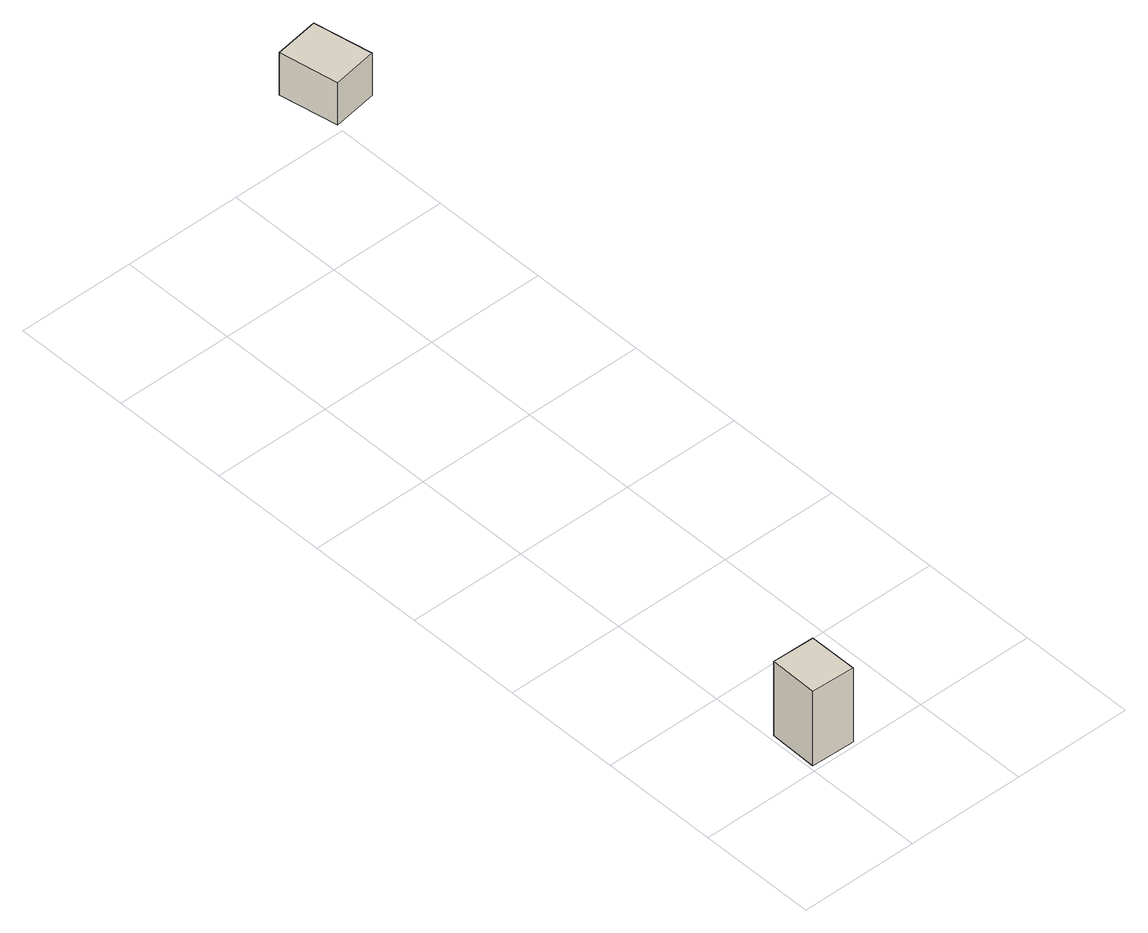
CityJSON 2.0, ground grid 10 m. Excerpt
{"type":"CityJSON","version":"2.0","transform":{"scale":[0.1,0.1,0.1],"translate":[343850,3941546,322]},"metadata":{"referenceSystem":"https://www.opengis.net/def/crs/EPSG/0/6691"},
"CityObjects":{
"building1":{"type":"Building","attributes":{"measuredHeight":7.6,"BuildingIDAttribute.prefecture":"14","BuildingIDAttribute.city":"14151","BuildingDetailAttribute.surveyYear":2015},"geometry":[{"type":"Solid","lod":"1","boundaries":[[[[0,1,2,3]],[[2,4,5,3]],[[1,6,4,2]],[[0,7,6,1]],[[3,5,7,0]],[[4,6,7,5]]]]}]},
"building2":{"type":"Building","attributes":{"usage":"452","measuredHeight":4.7,"storeysAboveGround":1,"BuildingIDAttribute.prefecture":"14","BuildingIDAttribute.city":"14151","BuildingDetailAttribute.totalFloorArea":19.5,"BuildingDetailAttribute.buildingFootprintArea":19.5,"BuildingDetailAttribute.buildingStructureType":"610","BuildingDetailAttribute.buildingStructureOrgType":"2","BuildingDetailAttribute.orgUsage":"193","BuildingDetailAttribute.surveyYear":2015},"geometry":[{"type":"Solid","lod":"1","boundaries":[[[[8,9,10,11]],[[10,12,13,11]],[[9,14,12,10]],[[8,15,14,9]],[[11,13,15,8]],[[12,14,15,13]]]]}]}
},
"vertices":[
[4,46,8],[40,45,8],[40,4,8],[3,5,8],[40,4,78],[3,5,78],[40,45,78],[4,46,78],
[93,648,145],[131,654,145],[140,604,145],[102,598,145],[140,604,185],[102,598,185],[131,654,185],[93,648,185]
]}
